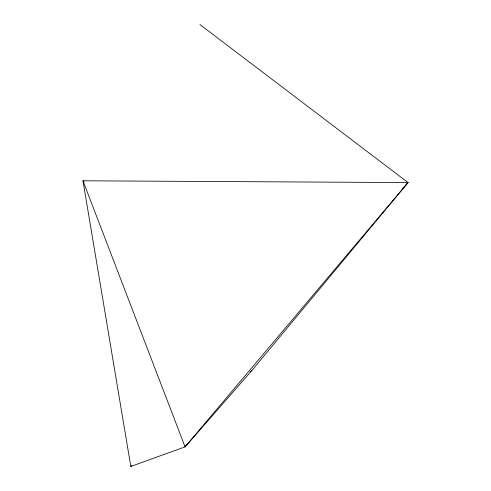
<?xml version="1.0" encoding="UTF-8"?>
<svg xmlns="http://www.w3.org/2000/svg" width="491" height="491" viewBox="0 0 491 491"><rect width="100%" height="100%" fill="white"/><g stroke="black" fill="none" stroke-linecap="round" stroke-linejoin="round"><path stroke-width="0.74" d="M83.979 181.94L82.961 180.792L185.076 446.878L251.914 370.46L408.039 182.572L82.961 180.792L130.815 466.45L185.076 446.878L186.862 444.392M185.076 446.878L408.039 182.572L199.929 24.55M402.865 188.231L403.903 187.102M404.934 185.966L408.039 182.572M130.815 466.45L132.011 465.499M250.115 371.89L251.914 370.46"/></g></svg>
